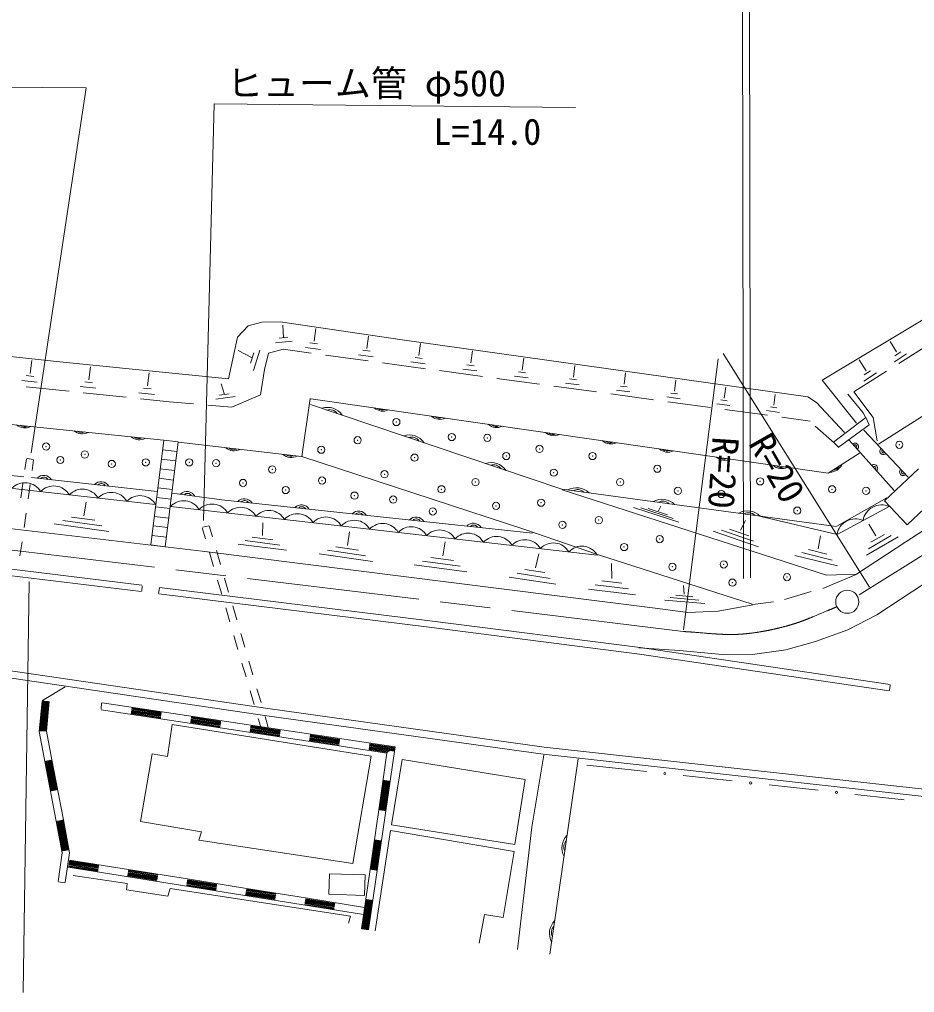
# Model space of a CAD drawing. Units: millimetres, scale not verified. Extents: x 40000 to 680000, y 20000 to 380000.
# Drawn here: x 310222 to 372407, y 247008 to 314575 of the extents above; entities that cross this region are included whole.
import ezdxf
from ezdxf.enums import TextEntityAlignment as Align

# ---------------------------------------------------------------- set-up
doc = ezdxf.new("R2010")
doc.units = ezdxf.units.MM
doc.header["$LTSCALE"] = 1000
doc.header["$PDMODE"] = 32
doc.header["$PDSIZE"] = 500
doc.linetypes.add('CHAIN', pattern=[18.5, 12, -1.5, 3.5, -1.5])
for name, color, linetype, lineweight in [('M-BGD', 7, 'Continuous', 13), ('M-BMK', 2, 'CHAIN', 13), ('M-BMK-SRVR', 3, 'Continuous', 13), ('M-STR-HTXT', 7, 'Continuous', 13), ('M-STR-STRC', 7, 'Continuous', 13)]:
    doc.layers.add(name, color=color, linetype=linetype, lineweight=lineweight)
doc.styles.add('ＭＳ ゴシック', font='')
doc.styles.get('ＭＳ ゴシック').set_extended_font_data('MS Gothic')

msp = doc.modelspace()

# ---------------------------------------------------------------- linework, layer by layer
at = {"layer": 'M-BGD'}
for p, q in [((365987, 289537), (376510, 295830)), ((275358, 294725), (312787, 290834)), ((325366, 292505), (326107, 293301)), ((326107, 293301), (327068, 293548)), ((327068, 293548), (328331, 293575)), ((328331, 293575), (336820, 292320)), ((328568, 292477), (328510, 293356)), ((330688, 292248), (330806, 293118)), ((334346, 291738), (334462, 292594)), ((324735, 289623), (325366, 292505)), ((329174, 292243), (328002, 292125)), ((328861, 292506), (328275, 292448)), ((330924, 292040), (330405, 292111)), ((336820, 292320), (364984, 288367)), ((337976, 291232), (338090, 292074)), ((371163, 291503), (370703, 292225)), ((371307, 290680), (373842, 292285)), ((326390, 291075), (325424, 291592)), ((326500, 291432), (326281, 290718)), ((326932, 291617), (326493, 290189)), ((327526, 291398), (327251, 290273)), ((328541, 291673), (327526, 291398)), ((330495, 291407), (328541, 291673)), ((331136, 291659), (330099, 291800)), ((334458, 290867), (331486, 291272)), ((334786, 291159), (333767, 291298)), ((334577, 291534), (334068, 291603)), ((341578, 290730), (341691, 291558)), ((371854, 291349), (371010, 290812)), ((371464, 291496), (371042, 291228)), ((310977, 289995), (311073, 290895)), ((312787, 290834), (324735, 289623)), ((338422, 290327), (335449, 290732)), ((338409, 290663), (337406, 290799)), ((338204, 291031), (337702, 291099)), ((341803, 290532), (341309, 290599)), ((345154, 290232), (345265, 291046)), ((348703, 289737), (348811, 290538)), ((369039, 290188), (368559, 290942)), ((369893, 285074), (379141, 290958)), ((315049, 289562), (315146, 290466)), ((319127, 289129), (319224, 290035)), ((327251, 290273), (326977, 288516)), ((342385, 289787), (339413, 290192)), ((342005, 290170), (341018, 290304)), ((345375, 290037), (344889, 290103)), ((352224, 289246), (352331, 290034)), ((368196, 288710), (370463, 290145)), ((369759, 290028), (368879, 289468)), ((369352, 290182), (368912, 289901)), ((311460, 289396), (310379, 289512)), ((311228, 289786), (310687, 289843)), ((315301, 289352), (314759, 289410)), ((324458, 288542), (324227, 289267)), ((346348, 289247), (343376, 289652)), ((345573, 289681), (344603, 289813)), ((349115, 289195), (348160, 289325)), ((348919, 289546), (348442, 289611)), ((355720, 288759), (355825, 289534)), ((368366, 286554), (365987, 289537)), ((313664, 288757), (310680, 289071)), ((315534, 288962), (314449, 289078)), ((317642, 288337), (314658, 288652)), ((319613, 288527), (318525, 288643)), ((319380, 288918), (318836, 288977)), ((324793, 288586), (324123, 288498)), ((326977, 288516), (324973, 287665)), ((350312, 288707), (347339, 289112)), ((354275, 288168), (351303, 288572)), ((352630, 288713), (351691, 288841)), ((352438, 289058), (351969, 289122)), ((355929, 288574), (355468, 288637)), ((359189, 288276), (359292, 289037)), ((362632, 287796), (362733, 288544)), ((368842, 287268), (367781, 288567)), ((369541, 286926), (368196, 288710)), ((294132, 288066), (320224, 285362)), ((320636, 288022), (318636, 288232)), ((322306, 287884), (320636, 288022)), ((325205, 288388), (323864, 288212)), ((329835, 284219), (330421, 288245)), ((347897, 281958), (330440, 287842)), ((330468, 288240), (366406, 283069)), ((356118, 288235), (355196, 288361)), ((358239, 287628), (355266, 288033)), ((359581, 287761), (358674, 287884)), ((359395, 288094), (358942, 288155)), ((364984, 288367), (365601, 287986)), ((365601, 287986), (367541, 285900)), ((324973, 287665), (323302, 287802)), ((362202, 287088), (359230, 287493)), ((363017, 287290), (362126, 287411)), ((362834, 287617), (362389, 287678)), ((369025, 286902), (368842, 287268)), ((365146, 286687), (363193, 286953)), ((369025, 286938), (366774, 285218)), ((369245, 286426), (369025, 286938)), ((369816, 285306), (369541, 286926)), ((366811, 285182), (365512, 286335)), ((367104, 284852), (369245, 286426)), ((368882, 286066), (371957, 282789)), ((310520, 282817), (285008, 285469)), ((321281, 285214), (329811, 284223)), ((366774, 285218), (367122, 284870)), ((370990, 281860), (367870, 285351)), ((320177, 284700), (321156, 284579)), ((366406, 283069), (368575, 284465)), ((319678, 280894), (289728, 284268)), ((310606, 283333), (310710, 284067)), ((310746, 284080), (311173, 284022)), ((311101, 283263), (311205, 283997)), ((320095, 284038), (321075, 283917)), ((345324, 279156), (329835, 284219)), ((320013, 283377), (320993, 283256)), ((372674, 283369), (370317, 281161)), ((319792, 281790), (311068, 282767)), ((319932, 282715), (320911, 282594)), ((310325, 281353), (310466, 282343)), ((310820, 281283), (310961, 282273)), ((319850, 282054), (320830, 281933)), ((366969, 279378), (347897, 281958)), ((366282, 275986), (347918, 281915)), ((377359, 281956), (371800, 278292)), ((319768, 281393), (320748, 281272)), ((324287, 281217), (320834, 281693)), ((345858, 278909), (324287, 281217)), ((366996, 279395), (370479, 281364)), ((370317, 281161), (371883, 279489)), ((371883, 279489), (374240, 281698)), ((322913, 277661), (295861, 280811)), ((314685, 280119), (314867, 281050)), ((319687, 280731), (320666, 280610)), ((350363, 277385), (320725, 280762)), ((356042, 279661), (352886, 280697)), ((355646, 279915), (353391, 280655)), ((355250, 280169), (353897, 280614)), ((354610, 280462), (354775, 280781)), ((370645, 280761), (367020, 278819)), ((310539, 279303), (310680, 280293)), ((315940, 279409), (313230, 279794)), ((315458, 279797), (313832, 280027)), ((319605, 280070), (320585, 279949)), ((360307, 279111), (360662, 279796)), ((367031, 278819), (361725, 280056)), ((316421, 279022), (312627, 279561)), ((319523, 279408), (320503, 279287)), ((323148, 278515), (322923, 279285)), ((322957, 279317), (323369, 279411)), ((323628, 278656), (323403, 279425)), ((327115, 278732), (327133, 279630)), ((350389, 277427), (345324, 279156)), ((361229, 278344), (358990, 279117)), ((360899, 278727), (359557, 279191)), ((369727, 278725), (369236, 279527)), ((379577, 279699), (369797, 273232)), ((319442, 278747), (320421, 278626)), ((328305, 278083), (325904, 278385)), ((327831, 278443), (326390, 278623)), ((333019, 278049), (333158, 278990)), ((361558, 277961), (358424, 279044)), ((365715, 277811), (365869, 278728)), ((371268, 278655), (369058, 277368)), ((370789, 278739), (369210, 277819)), ((370310, 278822), (369362, 278270)), ((310258, 277322), (310399, 278312)), ((328779, 277724), (325418, 278146)), ((334260, 277335), (331623, 277717)), ((333779, 277725), (332197, 277954)), ((339627, 277329), (339796, 278303)), ((366318, 277450), (365043, 277765)), ((371800, 278292), (368382, 276068)), ((354392, 273701), (322913, 277661)), ((323711, 276596), (323430, 277555)), ((324191, 276736), (323910, 277696)), ((334741, 276944), (331050, 277480)), ((340376, 277005), (338804, 277220)), ((346077, 276490), (346311, 277475)), ((361135, 273968), (350389, 277427)), ((367065, 276628), (364091, 277363)), ((366691, 277039), (364567, 277564)), ((318674, 274854), (305759, 276423)), ((318729, 275301), (305813, 276870)), ((341312, 276212), (337643, 276713)), ((340844, 276608), (338224, 276966)), ((346718, 276166), (345332, 276376)), ((351367, 275754), (351352, 276801)), ((324753, 274817), (324472, 275777)), ((347487, 275370), (344251, 275860)), ((347102, 275768), (344791, 276118)), ((366043, 275073), (368348, 276043)), ((368382, 276068), (366282, 275986)), ((318745, 275255), (318724, 274872)), ((319946, 275104), (319874, 274720)), ((338741, 272823), (319953, 275130)), ((324274, 274677), (323992, 275636)), ((353009, 274629), (349751, 275016)), ((352539, 275033), (350211, 275310)), ((352068, 275438), (350672, 275604)), ((356401, 274675), (356353, 275272)), ((338685, 272376), (319899, 274683)), ((357424, 274258), (355430, 274429)), ((357009, 274491), (355813, 274594)), ((363373, 274309), (365219, 274854)), ((324836, 272757), (324555, 273717)), ((325316, 272898), (325035, 273858)), ((356649, 273402), (354392, 273701)), ((357839, 274025), (355047, 274264)), ((361163, 273939), (358764, 273500)), ((361169, 273951), (362600, 274130)), ((358764, 273500), (356649, 273402)), ((369797, 273232), (367780, 272202)), ((353292, 270509), (338685, 272376)), ((353353, 270955), (338741, 272823)), ((325399, 270838), (325117, 271798)), ((325879, 270979), (325597, 271938)), ((367780, 272202), (365515, 271379)), ((356086, 270761), (353245, 270946)), ((370711, 268393), (353353, 270955)), ((365515, 271379), (363456, 270802)), ((370645, 267947), (353292, 270509)), ((359050, 270473), (356086, 270761)), ((361315, 270514), (359050, 270473)), ((363456, 270802), (361315, 270514)), ((325961, 268919), (325680, 269878)), ((326441, 269059), (326160, 270019)), ((309288, 269399), (327486, 266722)), ((309216, 268904), (327416, 266228)), ((370706, 268358), (370668, 267982)), ((311818, 267286), (313404, 268232)), ((326524, 267000), (326243, 267959)), ((327004, 267140), (326722, 268100)), ((311594, 265140), (311797, 267269)), ((311645, 265153), (311846, 267264)), ((311695, 265148), (311896, 267260)), ((311745, 265147), (311946, 267255)), ((311795, 265150), (311996, 267250)), ((311846, 265152), (312045, 267245)), ((311896, 265154), (312095, 267241)), ((311947, 265157), (312145, 267236)), ((311997, 265159), (312195, 267231)), ((312048, 265161), (312244, 267227)), ((312098, 265164), (312294, 267222)), ((315931, 267123), (315887, 266673)), ((315969, 267135), (336319, 264061)), ((315894, 266641), (320025, 266016)), ((317967, 266378), (320033, 266066)), ((317975, 266427), (320040, 266115)), ((317982, 266477), (320048, 266165)), ((317990, 266526), (320055, 266214)), ((317997, 266576), (320063, 266264)), ((318005, 266625), (320070, 266313)), ((318012, 266675), (320078, 266363)), ((318020, 266724), (320085, 266412)), ((318027, 266773), (320092, 266461)), ((327416, 266228), (346603, 263551)), ((327486, 266722), (346665, 264047)), ((320025, 266016), (324156, 265392)), ((320500, 263397), (320841, 265613)), ((320841, 265613), (334666, 263419)), ((322098, 265754), (324164, 265442)), ((322106, 265803), (324171, 265491)), ((322113, 265853), (324179, 265541)), ((322121, 265902), (324186, 265590)), ((322128, 265952), (324194, 265640)), ((322136, 266001), (324201, 265689)), ((322143, 266051), (324209, 265738)), ((322150, 266100), (324216, 265788)), ((322158, 266149), (324223, 265837)), ((327031, 265270), (326805, 266040)), ((327510, 265411), (327285, 266181)), ((313200, 256699), (311594, 265140)), ((312478, 263167), (312098, 265164)), ((324156, 265392), (328287, 264768)), ((326229, 265130), (328295, 264818)), ((326237, 265179), (328302, 264867)), ((326244, 265229), (328310, 264917)), ((326252, 265278), (328317, 264966)), ((326259, 265328), (328325, 265015)), ((326267, 265377), (328332, 265065)), ((326274, 265426), (328339, 265114)), ((326281, 265476), (328347, 265164)), ((326289, 265525), (328354, 265213)), ((330420, 264901), (332485, 264589)), ((328287, 264768), (332418, 264144)), ((330360, 264506), (332426, 264194)), ((330368, 264555), (332433, 264243)), ((330375, 264605), (332441, 264292)), ((330383, 264654), (332448, 264342)), ((330390, 264703), (332456, 264391)), ((330398, 264753), (332463, 264441)), ((330405, 264802), (332470, 264490)), ((330412, 264852), (332478, 264540)), ((334543, 264228), (336206, 263977)), ((334551, 264277), (336262, 264019)), ((318626, 258881), (319435, 263589)), ((319435, 263589), (320500, 263397)), ((332418, 264144), (335753, 263640)), ((336319, 264061), (334480, 251351)), ((334491, 263882), (335810, 263682)), ((334499, 263931), (335866, 263724)), ((334506, 263980), (335923, 263766)), ((334514, 264030), (335979, 263808)), ((334521, 264079), (336036, 263850)), ((334528, 264129), (336093, 263892)), ((334536, 264178), (336149, 263934)), ((335753, 263640), (335182, 259692)), ((335979, 263808), (335978, 263798)), ((336036, 263850), (336027, 263791)), ((336093, 263892), (336077, 263784)), ((336149, 263934), (336126, 263777)), ((336206, 263977), (336176, 263770)), ((336262, 264019), (336225, 263762)), ((346603, 263551), (384156, 259392)), ((346665, 264047), (384263, 259884)), ((312433, 260998), (312036, 263082)), ((312482, 261008), (312085, 263092)), ((312531, 261017), (312134, 263101)), ((312580, 261027), (312183, 263111)), ((312629, 261036), (312233, 263120)), ((312678, 261045), (312282, 263129)), ((312727, 261055), (312331, 263139)), ((312776, 261064), (312380, 263148)), ((312825, 261073), (312429, 263157)), ((313271, 258999), (312478, 263167)), ((334666, 263419), (333387, 255963)), ((336802, 263190), (336072, 258657)), ((345361, 261811), (336802, 263190)), ((346658, 263496), (345807, 258500)), ((349043, 263238), (347072, 249667)), ((352078, 262538), (349641, 262805)), ((353782, 262352), (352078, 262538)), ((335530, 261752), (335231, 259685)), ((335580, 261745), (335281, 259678)), ((335629, 261738), (335330, 259671)), ((335679, 261731), (335380, 259664)), ((335728, 261724), (335429, 259656)), ((335778, 261717), (335478, 259649)), ((335827, 261709), (335528, 259642)), ((335877, 261702), (335577, 259635)), ((335926, 261695), (335627, 259628)), ((344631, 257279), (345361, 261811)), ((358042, 261887), (356338, 262073)), ((359747, 261701), (358042, 261887)), ((364007, 261235), (362303, 261421)), ((365711, 261049), (364007, 261235)), ((369971, 260584), (368267, 260770)), ((371676, 260397), (369971, 260584)), ((335182, 259692), (334583, 255557)), ((313225, 256830), (312829, 258914)), ((313275, 256840), (312878, 258924)), ((313324, 256849), (312927, 258933)), ((313373, 256858), (312976, 258942)), ((313422, 256868), (313025, 258952)), ((313471, 256877), (313075, 258961)), ((313520, 256887), (313124, 258971)), ((313569, 256896), (313173, 258980)), ((313618, 256905), (313222, 258989)), ((313706, 256710), (313271, 258999)), ((322865, 258157), (318626, 258881)), ((322694, 257582), (322865, 258157)), ((334926, 251298), (335992, 258264)), ((335992, 258264), (344597, 256794)), ((336072, 258657), (344631, 257279)), ((345807, 258500), (344812, 250004)), ((333387, 255963), (322694, 257582)), ((334932, 257618), (334633, 255550)), ((334981, 257610), (334682, 255543)), ((335031, 257603), (334732, 255536)), ((335080, 257596), (334781, 255529)), ((335130, 257589), (334831, 255522)), ((335179, 257582), (334880, 255514)), ((335229, 257575), (334930, 255507)), ((335278, 257567), (334979, 255500)), ((335328, 257560), (335029, 255493)), ((344597, 256794), (343830, 252214)), ((312911, 254723), (313200, 256699)), ((313406, 254651), (313706, 256710)), ((315731, 255781), (313681, 256111)), ((315739, 255830), (313689, 256160)), ((317798, 255550), (313697, 256209)), ((334123, 252422), (313617, 255716)), ((315676, 255436), (313625, 255765)), ((315684, 255485), (313633, 255814)), ((315692, 255534), (313641, 255864)), ((315700, 255584), (313649, 255913)), ((315708, 255633), (313657, 255962)), ((315716, 255682), (313665, 256012)), ((315723, 255732), (313673, 256061)), ((319825, 255073), (317774, 255402)), ((319832, 255122), (317782, 255452)), ((319840, 255172), (317790, 255501)), ((321899, 254892), (317798, 255550)), ((334583, 255557), (333985, 251423)), ((313963, 255138), (317714, 254590)), ((319777, 254777), (317726, 255106)), ((319785, 254826), (317734, 255156)), ((319793, 254875), (317742, 255205)), ((319801, 254925), (317750, 255254)), ((319809, 254974), (317758, 255304)), ((319817, 255024), (317766, 255353)), ((323926, 254414), (321875, 254744)), ((323934, 254464), (321883, 254793)), ((323942, 254513), (321891, 254842)), ((326000, 254233), (321899, 254892)), ((331771, 255254), (331724, 253837)), ((334242, 255173), (331771, 255254)), ((334196, 253757), (334242, 255173)), ((312927, 254695), (313374, 254630)), ((317714, 254590), (317668, 254132)), ((317668, 254132), (320527, 253698)), ((320527, 253698), (320687, 254224)), ((320687, 254224), (333211, 252303)), ((323878, 254118), (321828, 254447)), ((323886, 254167), (321835, 254497)), ((323894, 254217), (321843, 254546)), ((323902, 254266), (321851, 254595)), ((323910, 254315), (321859, 254645)), ((323918, 254365), (321867, 254694)), ((328027, 253755), (325976, 254085)), ((328035, 253805), (325984, 254134)), ((328043, 253854), (325992, 254183)), ((330101, 253574), (326000, 254233)), ((327979, 253459), (325929, 253789)), ((327987, 253508), (325937, 253838)), ((327995, 253558), (325944, 253887)), ((328003, 253607), (325952, 253937)), ((328011, 253657), (325960, 253986)), ((328019, 253706), (325968, 254035)), ((332120, 253047), (330069, 253377)), ((332128, 253097), (330077, 253426)), ((332136, 253146), (330085, 253475)), ((332144, 253195), (330093, 253525)), ((334202, 252915), (330101, 253574)), ((331724, 253837), (334196, 253757)), ((334334, 253483), (334034, 251415)), ((334383, 253476), (334084, 251408)), ((334433, 253468), (334133, 251401)), ((334482, 253461), (334183, 251394)), ((334531, 253454), (334232, 251387)), ((334581, 253447), (334282, 251380)), ((334630, 253440), (334331, 251372)), ((334680, 253433), (334381, 251365)), ((334729, 253426), (334430, 251358)), ((332080, 252800), (330030, 253130)), ((332088, 252850), (330038, 253179)), ((332096, 252899), (330046, 253228)), ((332104, 252948), (330054, 253278)), ((332112, 252998), (330061, 253327)), ((333211, 252303), (333073, 251815)), ((342531, 252427), (342169, 250446)), ((343830, 252214), (342531, 252427))]:
    msp.add_line(p, q, dxfattribs=at)
msp.add_lwpolyline([(320340, 277965), (319360, 278086), (320258, 285361), (321238, 285240)], close=True, dxfattribs=at)
for centre, radius, start, end in [((331622, 286389), 1250, 34.50305, 108.24284), ((331782, 286862), 625, 34.50305, 108.24284), ((335469, 288286), 908, 228.4142, 295.21117), ((335415, 287911), 454, 228.4142, 295.21117), ((339429, 287717), 908, 228.4142, 295.21117), ((339375, 287341), 454, 228.4142, 295.21117), ((310594, 287122), 908, 230.68663, 297.48361), ((310555, 286745), 454, 230.68663, 297.48361), ((314573, 286710), 908, 230.68663, 297.48361), ((314534, 286333), 454, 230.68663, 297.48361), ((343388, 287147), 908, 228.4142, 295.21117), ((343334, 286772), 454, 228.4142, 295.21117), ((347347, 286577), 908, 228.4142, 295.21117), ((347293, 286202), 454, 228.4142, 295.21117), ((318552, 286298), 908, 230.68663, 297.48361), ((318513, 285921), 454, 230.68663, 297.48361), ((337308, 284472), 1250, 34.50305, 108.24284), ((337467, 284946), 625, 34.50305, 108.24284), ((351306, 286008), 908, 228.4142, 295.21117), ((351252, 285632), 454, 228.4142, 295.21117), ((368264, 284910), 250, 311.78978, 131.78978), ((325137, 285530), 908, 229.97485, 296.77183), ((325093, 285153), 454, 229.97485, 296.77183), ((355266, 285438), 908, 228.4142, 295.21117), ((355212, 285063), 454, 228.4142, 295.21117), ((368264, 284910), 125, 311.78978, 131.78978), ((370248, 284610), 250, 133.17342, 313.17342), ((370248, 284610), 125, 133.17342, 313.17342), ((329110, 285068), 908, 229.97485, 296.77183), ((329066, 284691), 454, 229.97485, 296.77183), ((342993, 282556), 1250, 34.50305, 108.24284), ((359225, 284869), 908, 228.4142, 295.21117), ((359171, 284493), 454, 228.4142, 295.21117), ((343153, 283030), 625, 34.50305, 108.24284), ((363184, 284299), 908, 228.4142, 295.21117), ((363130, 283924), 454, 228.4142, 295.21117), ((366530, 284051), 908, 269.36389, 336.16087), ((366735, 283732), 454, 269.36389, 336.16087), ((369597, 283419), 250, 311.78978, 131.78978), ((369597, 283419), 125, 311.78978, 131.78978), ((371617, 283151), 250, 133.17342, 313.17342), ((371617, 283151), 125, 133.17342, 313.17342), ((311910, 282295), 625, 30.48278, 136.74299), ((311931, 282482), 312, 30.48278, 136.74299), ((315885, 281850), 625, 30.48278, 136.74299), ((310608, 281152), 1259, 30.65427, 136.49278), ((312604, 280927), 1259, 30.65427, 136.49278), ((314601, 280702), 1259, 30.65427, 136.49278), ((315906, 282037), 312, 30.48278, 136.74299), ((321862, 281172), 625, 29.02039, 135.2806), ((348915, 280811), 1250, 45.42659, 119.16638), ((348982, 281307), 625, 45.42659, 119.16638), ((316598, 280477), 1259, 30.65427, 136.49278), ((318594, 280252), 1259, 30.65427, 136.49278), ((321629, 279915), 1239, 30.11081, 136.89233), ((321888, 281358), 312, 29.02039, 135.2806), ((325842, 280673), 625, 30.7647, 137.0249), ((325862, 280860), 312, 30.7647, 137.0249), ((354861, 280007), 1250, 45.42659, 119.16638), ((354928, 280503), 625, 45.42659, 119.16638), ((323605, 279690), 1239, 30.11081, 136.89233), ((325581, 279465), 1239, 30.11081, 136.89233), ((327557, 279240), 1239, 30.11081, 136.89233), ((329819, 280248), 625, 30.7647, 137.0249), ((329839, 280434), 312, 30.7647, 137.0249), ((333797, 279822), 625, 30.7647, 137.0249), ((360806, 279203), 1250, 45.42659, 119.16638), ((370120, 279565), 1307, 66.31271, 170.06351), ((329533, 279015), 1239, 30.11081, 136.89233), ((331509, 278790), 1239, 30.11081, 136.89233), ((333484, 278565), 1239, 30.11081, 136.89233), ((333817, 280009), 312, 30.7647, 137.0249), ((337774, 279397), 625, 30.7647, 137.0249), ((337794, 279583), 312, 30.7647, 137.0249), ((360874, 279698), 625, 45.42659, 119.16638), ((368307, 278593), 1307, 66.31271, 170.06351), ((335460, 278340), 1239, 30.11081, 136.89233), ((337436, 278114), 1239, 30.11081, 136.89233), ((339412, 277889), 1239, 30.11081, 136.89233), ((341751, 278972), 625, 30.7647, 137.0249), ((341771, 279158), 312, 30.7647, 137.0249), ((341388, 277664), 1239, 30.11081, 136.89233), ((343364, 277439), 1239, 30.11081, 136.89233), ((345340, 277214), 1239, 30.11081, 136.89233), ((347316, 276989), 1239, 30.11081, 136.89233), ((349292, 276764), 1239, 30.11081, 136.89233), ((355060, 262213), 75, 360, 180), ((355060, 262213), 75, 180, 360), ((361025, 261561), 75, 360, 180), ((361025, 261561), 75, 180, 360), ((366989, 260909), 75, 360, 180), ((366989, 260909), 75, 180, 360), ((349155, 257051), 1250, 134.86415, 208.60395), ((348660, 257123), 625, 134.86415, 208.60395), ((348292, 251113), 1250, 134.86415, 208.60395), ((347798, 251185), 625, 134.86415, 208.60395)]:
    msp.add_arc(centre, radius, start, end, dxfattribs=at)
for p in [(336409, 286622), (340254, 285578), (312073, 284919), (333717, 285359), (342726, 285523), (371350, 285045), (314765, 284370), (331190, 284699), (344045, 284260), (346352, 284754), (350033, 284260), (313062, 283985), (316633, 283710), (318995, 283820), (322016, 283820), (323884, 283765), (337673, 284150), (327784, 283326), (335585, 282996), (347341, 283106), (354537, 283381), (325752, 282392), (331245, 282557), (341902, 282447), (351955, 282447), (361679, 282502), (328718, 281898), (333498, 281513), (339540, 281953), (355966, 281843), (358987, 281623), (366678, 281953), (369040, 281843), (336189, 281238), (346462, 281019), (338936, 280414), (343331, 280799), (364261, 280469), (347945, 279481), (350472, 279810), (354702, 278492), (352230, 277942), (355581, 276569), (359152, 276734), (359756, 275470), (363546, 275855)]:
    msp.add_point(p, dxfattribs=at)
at = {"layer": 'M-BMK'}
for p, q in [((356337, 272088), (269485, 282601)), ((378744, 280973), (368494, 274569))]:
    msp.add_line(p, q, dxfattribs=at)
msp.add_open_spline([(366954, 273765), (365885, 273351), (364850, 272834), (363747, 272522), (362619, 272203), (361457, 271968), (360287, 271889), (358973, 271801), (357655, 272012), (356339, 272074)], degree=3, knots=[0, 0, 0, 0, 1, 1, 1, 2, 2, 2, 3, 3, 3, 3], dxfattribs=at)
at = {"layer": 'M-BMK-SRVR'}
for p, q in [((369281, 275161), (359115, 291379)), ((358756, 291020), (356356, 272199))]:
    msp.add_line(p, q, dxfattribs=at)
msp.add_circle((367730, 274139), 800, dxfattribs=at)
at = {"layer": 'M-STR-HTXT'}
for p, q in [((360431, 327818), (360523, 275765)), ((361003, 275813), (360933, 327837)), ((314857, 309822), (289766, 310069)), ((311026, 284483), (314857, 309822)), ((323015, 279787), (323756, 308709)), ((323756, 308709), (348847, 308462))]:
    msp.add_line(p, q, dxfattribs=at)
at = {"layer": 'M-STR-STRC'}
msp.add_line((310481, 247008), (310904, 275545), dxfattribs=at)

# ---------------------------------------------------------------- texts
at = {"layer": 'M-BMK-SRVR', "style": 'ＭＳ ゴシック'}
for rotation, p in [(299.745, (360343, 284867)), (266.309, (357831, 285677))]:
    msp.add_text('R=20', height=1833, rotation=rotation, dxfattribs=at).set_placement(p, align=Align.BOTTOM_LEFT)
at = {"layer": 'M-STR-HTXT', "style": 'ＭＳ ゴシック'}
for s, p in [('ヒューム管 φ500', (324633, 308683)), ('L=14.0', (338991, 305316))]:
    msp.add_text(s, height=1833, dxfattribs=at).set_placement(p, align=Align.BOTTOM_LEFT)

doc.saveas('drawing.dxf')
